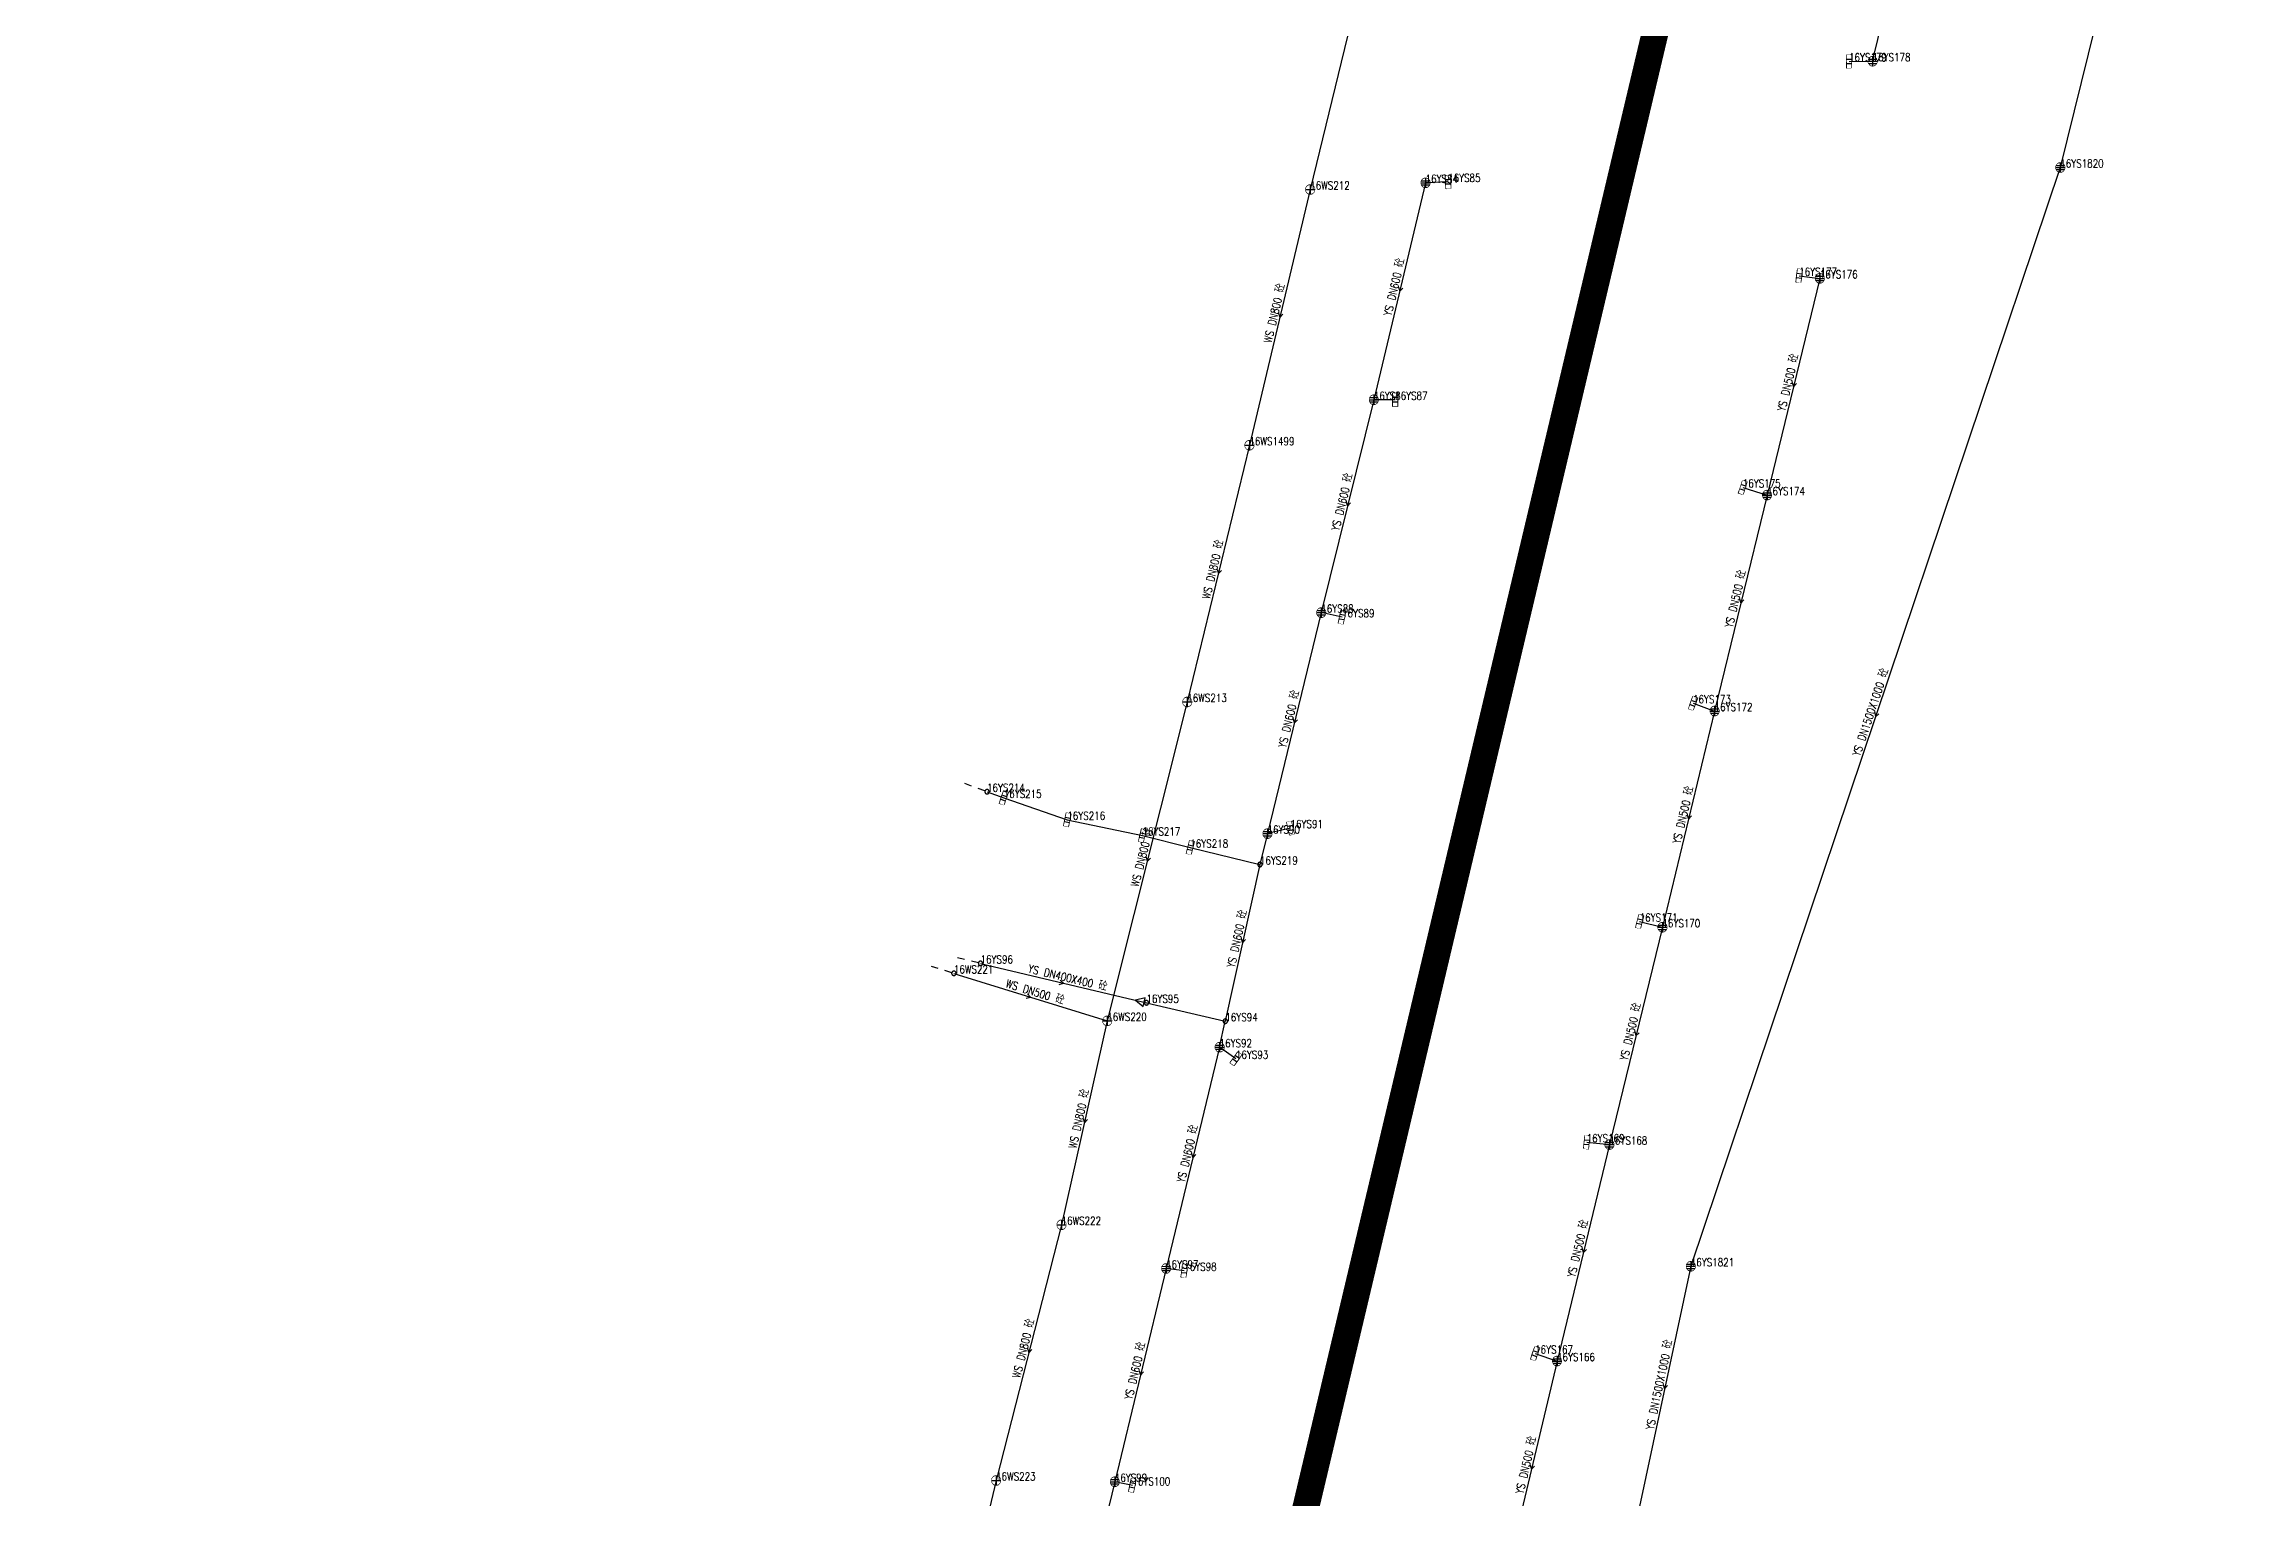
# Model space of a CAD drawing. Extents: x 78813 to 99477, y 2421021 to 2448125.
# Drawn here: x 83593.2 to 83841.4, y 2435015.4 to 2435178.9 of the extents above; entities that cross this region are included whole.
import ezdxf
from ezdxf.enums import TextEntityAlignment as Align

# ---------------------------------------------------------------- set-up
doc = ezdxf.new("R2010")
doc.units = 0
doc.set_wipeout_variables(frame=1)
doc.layers.get('0').update_dxf_attribs({"linetype": 'CONTINUOUS'})
for name, color, linetype in [('DX_WS', 16, 'CONTINUOUS'), ('DX_YS', 42, 'CONTINUOUS'), ('道路', 5, 'CONTINUOUS')]:
    doc.layers.add(name, color=color, linetype=linetype)
doc.layers.add('WSLINE', color=7, linetype='CONTINUOUS', true_color=0x7f0000)
doc.layers.add('YSLINE', color=7, linetype='CONTINUOUS', true_color=0xcc9900)
doc.styles.add('CcNameZT', font='txt.SHX', dxfattribs={"width": 0.8, "bigfont": 'HZTXT.SHX'})
doc.styles.get("Standard").update_dxf_attribs({"font": 'txt.shx', "bigfont": 'hztxt.shx'})

# ---------------------------------------------------------------- blocks, each defined once
blk = doc.blocks.new('GC546')
at = {"color": 0}
for p in [(0.866, 0.5), (0.866, -0.5)]:
    blk.add_line(p, (0, 0), dxfattribs=at)
blk = doc.blocks.new('PS污水井')
blk.add_lwpolyline([(1, 0), (1, 0.07), (0.99, 0.14), (0.98, 0.21), (0.96, 0.28), (0.94, 0.34), (0.91, 0.41), (0.88, 0.47), (0.85, 0.53), (0.81, 0.59), (0.77, 0.64), (0.72, 0.69), (0.67, 0.74), (0.62, 0.79), (0.56, 0.83), (0.5, 0.87), (0.44, 0.9), (0.37, 0.93), (0.31, 0.95), (0.24, 0.97), (0.17, 0.98), (0.1, 0.99), (0.03, 1), (-0.03, 1), (-0.1, 0.99), (-0.17, 0.98), (-0.24, 0.97), (-0.31, 0.95), (-0.37, 0.93), (-0.44, 0.9), (-0.5, 0.87), (-0.56, 0.83), (-0.62, 0.79), (-0.67, 0.74), (-0.72, 0.69), (-0.77, 0.64), (-0.81, 0.59), (-0.85, 0.53), (-0.88, 0.47), (-0.91, 0.41), (-0.94, 0.34), (-0.96, 0.28), (-0.98, 0.21), (-0.99, 0.14), (-1, 0.07), (-1, 0), (-1, -0.07), (-0.99, -0.14), (-0.98, -0.21), (-0.96, -0.28), (-0.94, -0.34), (-0.91, -0.41), (-0.88, -0.47), (-0.85, -0.53), (-0.81, -0.59), (-0.77, -0.64), (-0.72, -0.69), (-0.67, -0.74), (-0.62, -0.79), (-0.56, -0.83), (-0.5, -0.87), (-0.44, -0.9), (-0.37, -0.93), (-0.31, -0.95), (-0.24, -0.97), (-0.17, -0.98), (-0.1, -0.99), (-0.03, -1), (0.03, -1), (0.1, -0.99), (0.17, -0.98), (0.24, -0.97), (0.31, -0.95), (0.37, -0.93), (0.44, -0.9), (0.5, -0.87), (0.56, -0.83), (0.62, -0.79), (0.67, -0.74), (0.72, -0.69), (0.77, -0.64), (0.81, -0.59), (0.85, -0.53), (0.88, -0.47), (0.91, -0.41), (0.94, -0.34), (0.96, -0.28), (0.98, -0.21), (0.99, -0.14), (1, 0)], close=True)
blk.add_wipeout([(1, 0), (1, 0.07), (0.99, 0.14), (0.98, 0.21), (0.96, 0.28), (0.94, 0.34), (0.91, 0.41), (0.88, 0.47), (0.85, 0.53), (0.81, 0.59), (0.77, 0.64), (0.72, 0.69), (0.67, 0.74), (0.62, 0.79), (0.56, 0.83), (0.5, 0.87), (0.44, 0.9), (0.37, 0.93), (0.31, 0.95), (0.24, 0.97), (0.17, 0.98), (0.1, 0.99), (0.03, 1), (-0.03, 1), (-0.1, 0.99), (-0.17, 0.98), (-0.24, 0.97), (-0.31, 0.95), (-0.37, 0.93), (-0.44, 0.9), (-0.5, 0.87), (-0.56, 0.83), (-0.62, 0.79), (-0.67, 0.74), (-0.72, 0.69), (-0.77, 0.64), (-0.81, 0.59), (-0.85, 0.53), (-0.88, 0.47), (-0.91, 0.41), (-0.94, 0.34), (-0.96, 0.28), (-0.98, 0.21), (-0.99, 0.14), (-1, 0.07), (-1, 0), (-1, -0.07), (-0.99, -0.14), (-0.98, -0.21), (-0.96, -0.28), (-0.94, -0.34), (-0.91, -0.41), (-0.88, -0.47), (-0.85, -0.53), (-0.81, -0.59), (-0.77, -0.64), (-0.72, -0.69), (-0.67, -0.74), (-0.62, -0.79), (-0.56, -0.83), (-0.5, -0.87), (-0.44, -0.9), (-0.37, -0.93), (-0.31, -0.95), (-0.24, -0.97), (-0.17, -0.98), (-0.1, -0.99), (-0.03, -1), (0.03, -1), (0.1, -0.99), (0.17, -0.98), (0.24, -0.97), (0.31, -0.95), (0.37, -0.93), (0.44, -0.9), (0.5, -0.87), (0.56, -0.83), (0.62, -0.79), (0.67, -0.74), (0.72, -0.69), (0.77, -0.64), (0.81, -0.59), (0.85, -0.53), (0.88, -0.47), (0.91, -0.41), (0.94, -0.34), (0.96, -0.28), (0.98, -0.21), (0.99, -0.14)])
for p, q in [((-1, 0), (0, 0)), ((0, 1), (0, 0)), ((0, 0), (0, -1)), ((0, 0), (1, 0))]:
    blk.add_line(p, q)
blk = doc.blocks.new('PS非普查')
blk.add_lwpolyline([(3.7, 0), (5.3, 0)])
blk.add_wipeout([(0.5, 0), (0.5, 0.03), (0.5, 0.07), (0.49, 0.1), (0.48, 0.14), (0.47, 0.17), (0.46, 0.2), (0.44, 0.23), (0.42, 0.26), (0.4, 0.29), (0.38, 0.32), (0.36, 0.35), (0.33, 0.37), (0.31, 0.39), (0.28, 0.41), (0.25, 0.43), (0.22, 0.45), (0.19, 0.46), (0.15, 0.48), (0.12, 0.49), (0.09, 0.49), (0.05, 0.5), (0.02, 0.5), (-0.02, 0.5), (-0.05, 0.5), (-0.09, 0.49), (-0.12, 0.49), (-0.15, 0.48), (-0.19, 0.46), (-0.22, 0.45), (-0.25, 0.43), (-0.28, 0.41), (-0.31, 0.39), (-0.33, 0.37), (-0.36, 0.35), (-0.38, 0.32), (-0.4, 0.29), (-0.42, 0.26), (-0.44, 0.23), (-0.46, 0.2), (-0.47, 0.17), (-0.48, 0.14), (-0.49, 0.1), (-0.5, 0.07), (-0.5, 0.03), (-0.5, 0), (-0.5, -0.03), (-0.5, -0.07), (-0.49, -0.1), (-0.48, -0.14), (-0.47, -0.17), (-0.46, -0.2), (-0.44, -0.23), (-0.42, -0.26), (-0.4, -0.29), (-0.38, -0.32), (-0.36, -0.35), (-0.33, -0.37), (-0.31, -0.39), (-0.28, -0.41), (-0.25, -0.43), (-0.22, -0.45), (-0.19, -0.46), (-0.15, -0.48), (-0.12, -0.49), (-0.09, -0.49), (-0.05, -0.5), (-0.02, -0.5), (0.02, -0.5), (0.05, -0.5), (0.09, -0.49), (0.12, -0.49), (0.15, -0.48), (0.19, -0.46), (0.22, -0.45), (0.25, -0.43), (0.28, -0.41), (0.31, -0.39), (0.33, -0.37), (0.36, -0.35), (0.38, -0.32), (0.4, -0.29), (0.42, -0.26), (0.44, -0.23), (0.46, -0.2), (0.47, -0.17), (0.48, -0.14), (0.49, -0.1), (0.5, -0.07)])
blk.add_line((0.5, 0), (2.1, 0))
blk.add_lwpolyline([(0.5, 0), (0.5, 0.03), (0.5, 0.07), (0.49, 0.1), (0.48, 0.14), (0.47, 0.17), (0.46, 0.2), (0.44, 0.23), (0.42, 0.26), (0.4, 0.29), (0.38, 0.32), (0.36, 0.35), (0.33, 0.37), (0.31, 0.39), (0.28, 0.41), (0.25, 0.43), (0.22, 0.45), (0.19, 0.46), (0.15, 0.48), (0.12, 0.49), (0.09, 0.49), (0.05, 0.5), (0.02, 0.5), (-0.02, 0.5), (-0.05, 0.5), (-0.09, 0.49), (-0.12, 0.49), (-0.15, 0.48), (-0.19, 0.46), (-0.22, 0.45), (-0.25, 0.43), (-0.28, 0.41), (-0.31, 0.39), (-0.33, 0.37), (-0.36, 0.35), (-0.38, 0.32), (-0.4, 0.29), (-0.42, 0.26), (-0.44, 0.23), (-0.46, 0.2), (-0.47, 0.17), (-0.48, 0.14), (-0.49, 0.1), (-0.5, 0.07), (-0.5, 0.03), (-0.5, 0), (-0.5, -0.03), (-0.5, -0.07), (-0.49, -0.1), (-0.48, -0.14), (-0.47, -0.17), (-0.46, -0.2), (-0.44, -0.23), (-0.42, -0.26), (-0.4, -0.29), (-0.38, -0.32), (-0.36, -0.35), (-0.33, -0.37), (-0.31, -0.39), (-0.28, -0.41), (-0.25, -0.43), (-0.22, -0.45), (-0.19, -0.46), (-0.15, -0.48), (-0.12, -0.49), (-0.09, -0.49), (-0.05, -0.5), (-0.02, -0.5), (0.02, -0.5), (0.05, -0.5), (0.09, -0.49), (0.12, -0.49), (0.15, -0.48), (0.19, -0.46), (0.22, -0.45), (0.25, -0.43), (0.28, -0.41), (0.31, -0.39), (0.33, -0.37), (0.36, -0.35), (0.38, -0.32), (0.4, -0.29), (0.42, -0.26), (0.44, -0.23), (0.46, -0.2), (0.47, -0.17), (0.48, -0.14), (0.49, -0.1), (0.5, -0.07), (0.5, 0)], close=True)
blk = doc.blocks.new('PS雨水井')
blk.add_lwpolyline([(1, 0), (1, 0.07), (0.99, 0.14), (0.98, 0.21), (0.96, 0.28), (0.94, 0.34), (0.91, 0.41), (0.88, 0.47), (0.85, 0.53), (0.81, 0.59), (0.77, 0.64), (0.72, 0.69), (0.67, 0.74), (0.62, 0.79), (0.56, 0.83), (0.5, 0.87), (0.44, 0.9), (0.37, 0.93), (0.31, 0.95), (0.24, 0.97), (0.17, 0.98), (0.1, 0.99), (0.03, 1), (-0.03, 1), (-0.1, 0.99), (-0.17, 0.98), (-0.24, 0.97), (-0.31, 0.95), (-0.37, 0.93), (-0.44, 0.9), (-0.5, 0.87), (-0.56, 0.83), (-0.62, 0.79), (-0.67, 0.74), (-0.72, 0.69), (-0.77, 0.64), (-0.81, 0.59), (-0.85, 0.53), (-0.88, 0.47), (-0.91, 0.41), (-0.94, 0.34), (-0.96, 0.28), (-0.98, 0.21), (-0.99, 0.14), (-1, 0.07), (-1, 0), (-1, -0.07), (-0.99, -0.14), (-0.98, -0.21), (-0.96, -0.28), (-0.94, -0.34), (-0.91, -0.41), (-0.88, -0.47), (-0.85, -0.53), (-0.81, -0.59), (-0.77, -0.64), (-0.72, -0.69), (-0.67, -0.74), (-0.62, -0.79), (-0.56, -0.83), (-0.5, -0.87), (-0.44, -0.9), (-0.37, -0.93), (-0.31, -0.95), (-0.24, -0.97), (-0.17, -0.98), (-0.1, -0.99), (-0.03, -1), (0.03, -1), (0.1, -0.99), (0.17, -0.98), (0.24, -0.97), (0.31, -0.95), (0.37, -0.93), (0.44, -0.9), (0.5, -0.87), (0.56, -0.83), (0.62, -0.79), (0.67, -0.74), (0.72, -0.69), (0.77, -0.64), (0.81, -0.59), (0.85, -0.53), (0.88, -0.47), (0.91, -0.41), (0.94, -0.34), (0.96, -0.28), (0.98, -0.21), (0.99, -0.14), (1, 0)], close=True)
blk.add_wipeout([(1, 0), (1, 0.07), (0.99, 0.14), (0.98, 0.21), (0.96, 0.28), (0.94, 0.34), (0.91, 0.41), (0.88, 0.47), (0.85, 0.53), (0.81, 0.59), (0.77, 0.64), (0.72, 0.69), (0.67, 0.74), (0.62, 0.79), (0.56, 0.83), (0.5, 0.87), (0.44, 0.9), (0.37, 0.93), (0.31, 0.95), (0.24, 0.97), (0.17, 0.98), (0.1, 0.99), (0.03, 1), (-0.03, 1), (-0.1, 0.99), (-0.17, 0.98), (-0.24, 0.97), (-0.31, 0.95), (-0.37, 0.93), (-0.44, 0.9), (-0.5, 0.87), (-0.56, 0.83), (-0.62, 0.79), (-0.67, 0.74), (-0.72, 0.69), (-0.77, 0.64), (-0.81, 0.59), (-0.85, 0.53), (-0.88, 0.47), (-0.91, 0.41), (-0.94, 0.34), (-0.96, 0.28), (-0.98, 0.21), (-0.99, 0.14), (-1, 0.07), (-1, 0), (-1, -0.07), (-0.99, -0.14), (-0.98, -0.21), (-0.96, -0.28), (-0.94, -0.34), (-0.91, -0.41), (-0.88, -0.47), (-0.85, -0.53), (-0.81, -0.59), (-0.77, -0.64), (-0.72, -0.69), (-0.67, -0.74), (-0.62, -0.79), (-0.56, -0.83), (-0.5, -0.87), (-0.44, -0.9), (-0.37, -0.93), (-0.31, -0.95), (-0.24, -0.97), (-0.17, -0.98), (-0.1, -0.99), (-0.03, -1), (0.03, -1), (0.1, -0.99), (0.17, -0.98), (0.24, -0.97), (0.31, -0.95), (0.37, -0.93), (0.44, -0.9), (0.5, -0.87), (0.56, -0.83), (0.62, -0.79), (0.67, -0.74), (0.72, -0.69), (0.77, -0.64), (0.81, -0.59), (0.85, -0.53), (0.88, -0.47), (0.91, -0.41), (0.94, -0.34), (0.96, -0.28), (0.98, -0.21), (0.99, -0.14)])
for p, q in [((-1, 0), (0, 0)), ((-0.88, 0.48), (0, 0.47)), ((0, 1), (0, 0)), ((0, 0.47), (0.88, 0.47)), ((0, 0), (0, -1)), ((0, 0), (1, 0)), ((-0.88, -0.48), (0, -0.48)), ((0, -0.48), (0.88, -0.48))]:
    blk.add_line(p, q)
blk = doc.blocks.new('PS管线点')
blk.add_wipeout([(0.5, 0), (0.5, 0.03), (0.5, 0.07), (0.49, 0.1), (0.48, 0.14), (0.47, 0.17), (0.46, 0.2), (0.44, 0.23), (0.42, 0.26), (0.4, 0.29), (0.38, 0.32), (0.36, 0.35), (0.33, 0.37), (0.31, 0.39), (0.28, 0.41), (0.25, 0.43), (0.22, 0.45), (0.19, 0.46), (0.15, 0.48), (0.12, 0.49), (0.09, 0.49), (0.05, 0.5), (0.02, 0.5), (-0.02, 0.5), (-0.05, 0.5), (-0.09, 0.49), (-0.12, 0.49), (-0.15, 0.48), (-0.19, 0.46), (-0.22, 0.45), (-0.25, 0.43), (-0.28, 0.41), (-0.31, 0.39), (-0.33, 0.37), (-0.36, 0.35), (-0.38, 0.32), (-0.4, 0.29), (-0.42, 0.26), (-0.44, 0.23), (-0.46, 0.2), (-0.47, 0.17), (-0.48, 0.14), (-0.49, 0.1), (-0.5, 0.07), (-0.5, 0.03), (-0.5, 0), (-0.5, -0.03), (-0.5, -0.07), (-0.49, -0.1), (-0.48, -0.14), (-0.47, -0.17), (-0.46, -0.2), (-0.44, -0.23), (-0.42, -0.26), (-0.4, -0.29), (-0.38, -0.32), (-0.36, -0.35), (-0.33, -0.37), (-0.31, -0.39), (-0.28, -0.41), (-0.25, -0.43), (-0.22, -0.45), (-0.19, -0.46), (-0.15, -0.48), (-0.12, -0.49), (-0.09, -0.49), (-0.05, -0.5), (-0.02, -0.5), (0.02, -0.5), (0.05, -0.5), (0.09, -0.49), (0.12, -0.49), (0.15, -0.48), (0.19, -0.46), (0.22, -0.45), (0.25, -0.43), (0.28, -0.41), (0.31, -0.39), (0.33, -0.37), (0.36, -0.35), (0.38, -0.32), (0.4, -0.29), (0.42, -0.26), (0.44, -0.23), (0.46, -0.2), (0.47, -0.17), (0.48, -0.14), (0.49, -0.1), (0.5, -0.07)])
blk.add_lwpolyline([(0.5, 0), (0.5, 0.03), (0.5, 0.07), (0.49, 0.1), (0.48, 0.14), (0.47, 0.17), (0.46, 0.2), (0.44, 0.23), (0.42, 0.26), (0.4, 0.29), (0.38, 0.32), (0.36, 0.35), (0.33, 0.37), (0.31, 0.39), (0.28, 0.41), (0.25, 0.43), (0.22, 0.45), (0.19, 0.46), (0.15, 0.48), (0.12, 0.49), (0.09, 0.49), (0.05, 0.5), (0.02, 0.5), (-0.02, 0.5), (-0.05, 0.5), (-0.09, 0.49), (-0.12, 0.49), (-0.15, 0.48), (-0.19, 0.46), (-0.22, 0.45), (-0.25, 0.43), (-0.28, 0.41), (-0.31, 0.39), (-0.33, 0.37), (-0.36, 0.35), (-0.38, 0.32), (-0.4, 0.29), (-0.42, 0.26), (-0.44, 0.23), (-0.46, 0.2), (-0.47, 0.17), (-0.48, 0.14), (-0.49, 0.1), (-0.5, 0.07), (-0.5, 0.03), (-0.5, 0), (-0.5, -0.03), (-0.5, -0.07), (-0.49, -0.1), (-0.48, -0.14), (-0.47, -0.17), (-0.46, -0.2), (-0.44, -0.23), (-0.42, -0.26), (-0.4, -0.29), (-0.38, -0.32), (-0.36, -0.35), (-0.33, -0.37), (-0.31, -0.39), (-0.28, -0.41), (-0.25, -0.43), (-0.22, -0.45), (-0.19, -0.46), (-0.15, -0.48), (-0.12, -0.49), (-0.09, -0.49), (-0.05, -0.5), (-0.02, -0.5), (0.02, -0.5), (0.05, -0.5), (0.09, -0.49), (0.12, -0.49), (0.15, -0.48), (0.19, -0.46), (0.22, -0.45), (0.25, -0.43), (0.28, -0.41), (0.31, -0.39), (0.33, -0.37), (0.36, -0.35), (0.38, -0.32), (0.4, -0.29), (0.42, -0.26), (0.44, -0.23), (0.46, -0.2), (0.47, -0.17), (0.48, -0.14), (0.49, -0.1), (0.5, -0.07), (0.5, 0)], close=True)
blk = doc.blocks.new('PS雨篦')
blk.add_lwpolyline([(-1.5, 0.5), (0, 0.5), (1.5, 0.5), (1.5, -0.5), (0, -0.5), (-1.5, -0.5)], close=True)
blk.add_wipeout([(-1.5, 0.5), (0, 0.5), (1.5, 0.5), (1.5, -0.5), (0, -0.5), (-1.5, -0.5)])
for p, q in [((-0.51, -0.5), (-0.51, 0.5)), ((0.49, -0.5), (0.49, 0.5))]:
    blk.add_line(p, q)
blk = doc.blocks.new('PS变径')
blk.add_wipeout([(0.5, 0), (0.5, 0.03), (0.5, 0.07), (0.49, 0.1), (0.48, 0.14), (0.47, 0.17), (0.46, 0.2), (0.44, 0.23), (0.42, 0.26), (0.4, 0.29), (0.38, 0.32), (0.36, 0.35), (0.33, 0.37), (0.31, 0.39), (0.28, 0.41), (0.25, 0.43), (0.22, 0.45), (0.19, 0.46), (0.15, 0.48), (0.12, 0.49), (0.09, 0.49), (0.05, 0.5), (0.02, 0.5), (-0.02, 0.5), (-0.05, 0.5), (-0.09, 0.49), (-0.12, 0.49), (-0.15, 0.48), (-0.19, 0.46), (-0.22, 0.45), (-0.25, 0.43), (-0.28, 0.41), (-0.31, 0.39), (-0.33, 0.37), (-0.36, 0.35), (-0.38, 0.32), (-0.4, 0.29), (-0.42, 0.26), (-0.44, 0.23), (-0.46, 0.2), (-0.47, 0.17), (-0.48, 0.14), (-0.49, 0.1), (-0.5, 0.07), (-0.5, 0.03), (-0.5, 0), (-0.5, -0.03), (-0.5, -0.07), (-0.49, -0.1), (-0.48, -0.14), (-0.47, -0.17), (-0.46, -0.2), (-0.44, -0.23), (-0.42, -0.26), (-0.4, -0.29), (-0.38, -0.32), (-0.36, -0.35), (-0.33, -0.37), (-0.31, -0.39), (-0.28, -0.41), (-0.25, -0.43), (-0.22, -0.45), (-0.19, -0.46), (-0.15, -0.48), (-0.12, -0.49), (-0.09, -0.49), (-0.05, -0.5), (-0.02, -0.5), (0.02, -0.5), (0.05, -0.5), (0.09, -0.49), (0.12, -0.49), (0.15, -0.48), (0.19, -0.46), (0.22, -0.45), (0.25, -0.43), (0.28, -0.41), (0.31, -0.39), (0.33, -0.37), (0.36, -0.35), (0.38, -0.32), (0.4, -0.29), (0.42, -0.26), (0.44, -0.23), (0.46, -0.2), (0.47, -0.17), (0.48, -0.14), (0.49, -0.1), (0.5, -0.07)])
blk.add_wipeout([(0.5, -1), (2.5, 0), (0.5, 1)])
for points in [[(0.5, 0), (0.5, 0.03), (0.5, 0.07), (0.49, 0.1), (0.48, 0.14), (0.47, 0.17), (0.46, 0.2), (0.44, 0.23), (0.42, 0.26), (0.4, 0.29), (0.38, 0.32), (0.36, 0.35), (0.33, 0.37), (0.31, 0.39), (0.28, 0.41), (0.25, 0.43), (0.22, 0.45), (0.19, 0.46), (0.15, 0.48), (0.12, 0.49), (0.09, 0.49), (0.05, 0.5), (0.02, 0.5), (-0.02, 0.5), (-0.05, 0.5), (-0.09, 0.49), (-0.12, 0.49), (-0.15, 0.48), (-0.19, 0.46), (-0.22, 0.45), (-0.25, 0.43), (-0.28, 0.41), (-0.31, 0.39), (-0.33, 0.37), (-0.36, 0.35), (-0.38, 0.32), (-0.4, 0.29), (-0.42, 0.26), (-0.44, 0.23), (-0.46, 0.2), (-0.47, 0.17), (-0.48, 0.14), (-0.49, 0.1), (-0.5, 0.07), (-0.5, 0.03), (-0.5, 0), (-0.5, -0.03), (-0.5, -0.07), (-0.49, -0.1), (-0.48, -0.14), (-0.47, -0.17), (-0.46, -0.2), (-0.44, -0.23), (-0.42, -0.26), (-0.4, -0.29), (-0.38, -0.32), (-0.36, -0.35), (-0.33, -0.37), (-0.31, -0.39), (-0.28, -0.41), (-0.25, -0.43), (-0.22, -0.45), (-0.19, -0.46), (-0.15, -0.48), (-0.12, -0.49), (-0.09, -0.49), (-0.05, -0.5), (-0.02, -0.5), (0.02, -0.5), (0.05, -0.5), (0.09, -0.49), (0.12, -0.49), (0.15, -0.48), (0.19, -0.46), (0.22, -0.45), (0.25, -0.43), (0.28, -0.41), (0.31, -0.39), (0.33, -0.37), (0.36, -0.35), (0.38, -0.32), (0.4, -0.29), (0.42, -0.26), (0.44, -0.23), (0.46, -0.2), (0.47, -0.17), (0.48, -0.14), (0.49, -0.1), (0.5, -0.07), (0.5, 0)], [(0.5, -1), (2.5, 0), (0.5, 1)]]:
    blk.add_lwpolyline(points, close=True)

msp = doc.modelspace()

# ---------------------------------------------------------------- block references
at = {"layer": 'DX_WS', "xscale": 0.5, "yscale": 0.5, "zscale": 0.5}
for p in [(83735.6, 2435162.52, -0.46), (83728.76, 2435133.76, -0.09), (83721.77, 2435104.9, -0.32), (83712.77, 2435069.04, -0.44), (83707.63, 2435046.11, -0.52), (83700.27, 2435017.36, -0.69)]:
    msp.add_blockref('PS污水井', p, dxfattribs=at)
at = {"layer": 'DX_WS', "yscale": 0.5, "zscale": 0.5}
for name, p, xscale, rotation in [('GC546', (83732.18, 2435148.14, -0.45), 0.5000000001011542, 76.61621097470504), ('GC546', (83725.27, 2435119.33, -0.22), 0.4999999999222349, 76.39147221258636), ('GC546', (83717.27, 2435086.97, -0.36), 0.4999999999537766, 75.91112469915721), ('PS非普查', (83695.52, 2435074.38, 0.07), 0.5000000000660342, 162.8221675887002), ('GC546', (83704.15, 2435071.71, -0.06), 0.5000000000660342, 162.8221675887002), ('GC546', (83710.2, 2435057.58, -0.51), 0.4999999997770515, 77.34851136277791), ('GC546', (83703.95, 2435031.73, -0.62), 0.5000000001156601, 75.6518859612833)]:
    msp.add_blockref(name, p, dxfattribs=dict(at, xscale=xscale, rotation=rotation))
at = {"layer": 'DX_YS', "yscale": 0.5, "zscale": 0.5}
for name, p, xscale, rotation in [('PS雨篦', (83796.2, 2435176.93, 2.4), 0.4999999999631715, 270.2806477639209), ('PS雨篦', (83751.11, 2435163.37, 2.45), 0.5000000001933366, 92.27530740887232), ('PS雨篦', (83790.59, 2435152.82, 2.49), 0.5000000000193335, 262.8355237562997), ('GC546', (83745.66, 2435151.07, 2.05), 0.4999999998812388, 76.57457795700276), ('GC546', (83789.94, 2435140.34, 1.87), 0.4999999998824604, 76.32281321115455), ('PS雨篦', (83745.15, 2435138.88, 2.42), 0.5000000000240375, 90.02385336581204), ('PS雨篦', (83784.25, 2435129.02, 2.45), 0.5000000000123076, 252.3698388543443), ('GC546', (83739.79, 2435126.91, 1.99), 0.4999999998014324, 76.13334851843206), ('PS雨篦', (83739.18, 2435114.42, 2.3), 0.5000000001110343, 77.71999856053785), ('GC546', (83784.03, 2435116.02, 1.86), 0.4999999998392315, 76.34977187878981), ('PS雨篦', (83778.65, 2435104.75, 2.57), 0.5000000000143291, 250.3327727186831), ('GC546', (83733.81, 2435102.51, 1.99), 0.5000000001182653, 76.33387143769696), ('GC546', (83799.18, 2435103.22, 0.13), 0.4999999997997177, 71.40840583585715), ('PS非普查', (83699.25, 2435094.8, 2.25), 0.5000000000533809, 159.72151926552), ('PS雨篦', (83708.28, 2435091.65, 2.16), 0.5000000001923486, 258.2138497805586), ('PS雨篦', (83716.73, 2435089.88, 2.18), 0.5000000000222024, 255.8310986796651), ('PS雨篦', (83733.38, 2435090.72, 2.4), 0.5000000001014546, 103.7181686016063), ('GC546', (83778.15, 2435091.72, 1.88), 0.5000000001156361, 76.41927777147039), ('PS雨篦', (83722.11, 2435088.52, 2.19), 0.4999999999683373, 256.3520502985717), ('PS雨篦', (83772.65, 2435080.2, 2.54), 0.4999999999879303, 256.0165539454426), ('GC546', (83727.99, 2435077.81, 2.03), 0.4999999998959914, 77.55346478957199), ('GC546', (83707.85, 2435073.28, 2.19), 0.4999999999563371, 166.6483176296805), ('PS变径', (83717.18, 2435071.07, 2.12), 0.499999999981028, 166.8539210245978), ('GC546', (83772.23, 2435067.35, 1.85), 0.5000000000161309, 76.300812643982), ('PS雨篦', (83766.69, 2435055.39, 2.46), 0.4999999999526455, 264.1479524542838), ('GC546', (83722.4, 2435053.64, 1.98), 0.5000000000362794, 76.39100089553193), ('GC546', (83766.31, 2435042.96, 1.81), 0.4999999999340483, 76.39820226630579), ('PS雨篦', (83760.89, 2435031.63, 2.49), 0.4999999999816957, 251.2386028153526), ('GC546', (83716.5, 2435029.21, 1.95), 0.4999999998422571, 76.47878369152801), ('GC546', (83775.46, 2435027.67, -0.11), 0.4999999998025618, 77.93721124820588), ('GC546', (83760.47, 2435018.62, 1.78), 0.5000000001869328, 76.62172488713225)]:
    msp.add_blockref(name, p, dxfattribs=dict(at, xscale=xscale, rotation=rotation))
at = {"layer": 'DX_YS', "xscale": 0.5, "yscale": 0.5, "zscale": 0.5}
for name, p in [('PS雨水井', (83798.85, 2435176.94, 1.91)), ('PS雨水井', (83819.96, 2435164.99, 0.46)), ('PS雨水井', (83748.57, 2435163.27, 2.09)), ('PS雨水井', (83792.91, 2435152.53, 1.89)), ('PS雨水井', (83742.75, 2435138.88, 1.98)), ('PS雨水井', (83786.98, 2435128.16, 1.84)), ('PS雨水井', (83736.84, 2435114.94, 2.01)), ('PS雨水井', (83781.08, 2435103.88, 1.86)), ('PS雨水井', (83730.79, 2435090.09, 1.96)), ('PS管线点', (83729.94, 2435086.62, 2)), ('PS雨水井', (83775.21, 2435079.56, 1.9)), ('PS管线点', (83726.05, 2435069, 2.06)), ('PS雨水井', (83725.41, 2435066.08, 1.98)), ('PS雨水井', (83769.25, 2435055.13, 1.79)), ('PS雨水井', (83719.39, 2435041.2, 1.96)), ('PS雨水井', (83778.4, 2435041.44, -0.15)), ('PS雨水井', (83763.36, 2435030.79, 1.83)), ('PS雨水井', (83713.62, 2435017.22, 1.93))]:
    msp.add_blockref(name, p, dxfattribs=at)

# ---------------------------------------------------------------- texts
at = {"layer": 'DX_WS', "style": 'CcNameZT', "width": 0.8}
for s, rotation, p in [(' WS DN800 砼', 76.6162, (83731.94, 2435148.2, -0.46)), (' WS DN800 砼', 76.3915, (83725.02, 2435119.39, -0.09)), (' WS DN500 砼', 342.8222, (83704.22, 2435071.95, 0.07)), (' WS DN800 砼', 77.3485, (83709.96, 2435057.63, -0.44)), (' WS DN800 砼', 75.6519, (83703.71, 2435031.8, -0.52))]:
    msp.add_text(s, height=0.9, rotation=rotation, dxfattribs=at).set_placement(p, align=Align.CENTER)
at = {"layer": 'DX_YS', "style": 'CcNameZT', "width": 0.8}
for s, rotation, p in [(' YS DN600 砼', 76.5746, (83745.41, 2435151.13, 2.09)), (' YS DN500 砼', 76.3228, (83789.7, 2435140.4, 1.89)), (' YS DN600 砼', 76.1333, (83739.55, 2435126.97, 1.98)), (' YS DN500 砼', 76.3498, (83783.79, 2435116.08, 1.84)), (' YS DN1500X1000 砼', 71.4084, (83798.95, 2435103.3, 0.46)), (' YS DN600 砼', 76.3339, (83733.57, 2435102.57, 2.01)), (' YS DN500 砼', 76.4193, (83777.9, 2435091.78, 1.86)), (' YS DN600 砼', 77.5535, (83727.75, 2435077.86, 2)), (' YS DN400X400 砼', 346.6483, (83707.91, 2435073.52, 2.25)), (' YS DN500 砼', 76.3008, (83771.99, 2435067.41, 1.9)), (' YS DN600 砼', 76.391, (83722.16, 2435053.69, 1.98)), (' YS DN500 砼', 76.3982, (83766.07, 2435043.02, 1.79)), (' YS DN600 砼', 76.4788, (83716.26, 2435029.27, 1.96)), (' YS DN1500X1000 砼', 77.9372, (83775.22, 2435027.72, -0.15)), (' YS DN500 砼', 76.6217, (83760.23, 2435018.68, 1.83))]:
    msp.add_text(s, height=0.9, rotation=rotation, dxfattribs=at).set_placement(p, align=Align.CENTER)

# ---------------------------------------------------------------- next in the draw order: linework, layer by layer
at = {"layer": 'WSLINE'}
for p, q in [((83749.54, 2435220.06, -0.35), (83735.6, 2435162.52, -0.48)), ((83735.6, 2435162.52, -0.46), (83728.76, 2435133.76, -0.44)), ((83728.76, 2435133.76, -0.09), (83721.77, 2435104.9, -0.34)), ((83721.77, 2435104.9, -0.32), (83712.77, 2435069.04, -0.39)), ((83712.77, 2435069.04, -0.44), (83707.63, 2435046.11, -0.58)), ((83707.63, 2435046.11, -0.52), (83700.27, 2435017.36, -0.73)), ((83700.27, 2435017.36, -0.69), (83693.46, 2434988.49, -0.7))]:
    msp.add_line(p, q, dxfattribs=at)
at = {"layer": 'YSLINE'}
for p, q in [((83829.4, 2435203.3, 0.35), (83819.96, 2435164.99, 0.37)), ((83798.85, 2435176.94, 1.91), (83804.73, 2435201.29, 1.88)), ((83796.2, 2435176.93, 2.4), (83798.85, 2435176.94, 2.23)), ((83819.96, 2435164.99, 0.46), (83778.4, 2435041.44, -0.2)), ((83748.57, 2435163.27, 2.09), (83742.75, 2435138.88, 2)), ((83751.11, 2435163.37, 2.45), (83748.57, 2435163.27, 2.27)), ((83792.91, 2435152.53, 1.89), (83786.98, 2435128.16, 1.85)), ((83790.59, 2435152.82, 2.49), (83792.91, 2435152.53, 2.02)), ((83742.75, 2435138.88, 1.98), (83736.84, 2435114.94, 2.01)), ((83745.15, 2435138.88, 2.42), (83742.75, 2435138.88, 2.29)), ((83786.98, 2435128.16, 1.84), (83781.08, 2435103.88, 1.87)), ((83784.25, 2435129.02, 2.45), (83786.98, 2435128.16, 2.22)), ((83736.84, 2435114.94, 2.01), (83730.79, 2435090.09, 1.97)), ((83739.18, 2435114.42, 2.3), (83736.84, 2435114.94, 2.22)), ((83781.08, 2435103.88, 1.86), (83775.21, 2435079.56, 1.89)), ((83778.65, 2435104.75, 2.57), (83781.08, 2435103.88, 2.3)), ((83708.28, 2435091.65, 2.16), (83716.73, 2435089.88, 2.18)), ((83733.38, 2435090.72, 2.4), (83730.79, 2435090.09, 2.29)), ((83716.73, 2435089.88, 2.18), (83722.11, 2435088.52, 2.19)), ((83722.11, 2435088.52, 2.19), (83729.94, 2435086.62, 2)), ((83730.79, 2435090.09, 1.96), (83729.94, 2435086.62, 2)), ((83729.94, 2435086.62, 2), (83726.05, 2435069, 2.06)), ((83775.21, 2435079.56, 1.9), (83769.25, 2435055.13, 1.79)), ((83772.65, 2435080.2, 2.54), (83775.21, 2435079.56, 2.37)), ((83717.18, 2435071.07, 2.12), (83726.05, 2435069, 2.06)), ((83769.25, 2435055.13, 1.79), (83763.36, 2435030.79, 1.82)), ((83766.69, 2435055.39, 2.46), (83769.25, 2435055.13, 2.17)), ((83778.4, 2435041.44, -0.15), (83772.52, 2435013.9, -0.06)), ((83763.36, 2435030.79, 1.83), (83757.58, 2435006.46, 1.72)), ((83760.89, 2435031.63, 2.49), (83763.36, 2435030.79, 2.38)), ((83713.62, 2435017.22, 1.93), (83707.85, 2434993.37, 1.87))]:
    msp.add_line(p, q, dxfattribs=at)

# ---------------------------------------------------------------- next in the draw order: block references
at = {"layer": 'DX_YS', "yscale": 0.5, "zscale": 0.5}
for name, p, xscale, rotation in [('PS雨篦', (83701.13, 2435094.11, 2.21), 0.500000000181936, 250.9870039447291), ('PS非普查', (83698.52, 2435075.5, 2.25), 0.4999999999563371, 166.6483176296805), ('PS雨篦', (83727.24, 2435064.78, 2.46), 0.5000000000036525, 54.61398452465489), ('PS雨篦', (83721.43, 2435040.94, 2.45), 0.5000000001487743, 82.80947521044634), ('PS雨篦', (83715.6, 2435016.8, 2.48), 0.5000000001495086, 78.06327260793022)]:
    msp.add_blockref(name, p, dxfattribs=dict(at, xscale=xscale, rotation=rotation))

# ---------------------------------------------------------------- next in the draw order: texts
at = {"layer": 'DX_WS', "width": 0.8}
for s, p in [('16WS212', (83735.6, 2435162.52, -0.46)), ('16WS1499', (83728.76, 2435133.76, -0.09)), ('16WS213', (83721.77, 2435104.9, -0.32)), ('16WS220', (83712.77, 2435069.04, -0.44)), ('16WS222', (83707.63, 2435046.11, -0.52)), ('16WS223', (83700.27, 2435017.36, -0.69))]:
    msp.add_text(s, height=0.9, dxfattribs=at).set_placement(p)
at = {"layer": 'DX_WS', "style": 'CcNameZT', "width": 0.8}
msp.add_text(' WS DN800 砼', height=0.9, rotation=75.9111, dxfattribs=at).set_placement((83717.03, 2435087.03, -0.32), align=Align.CENTER)
at = {"layer": 'DX_YS', "width": 0.8}
for s, p in [('16YS179', (83796.2, 2435176.93, 2.4)), ('16YS178', (83798.85, 2435176.94, 1.91)), ('16YS1820', (83819.96, 2435164.99, 0.46)), ('16YS84', (83748.57, 2435163.27, 2.09)), ('16YS85', (83751.11, 2435163.37, 2.45)), ('16YS177', (83790.59, 2435152.82, 2.49)), ('16YS176', (83792.91, 2435152.53, 1.89)), ('16YS86', (83742.75, 2435138.88, 1.98)), ('16YS87', (83745.15, 2435138.88, 2.42)), ('16YS175', (83784.25, 2435129.02, 2.45)), ('16YS174', (83786.98, 2435128.16, 1.84)), ('16YS88', (83736.84, 2435114.94, 2.01)), ('16YS89', (83739.18, 2435114.42, 2.3)), ('16YS173', (83778.65, 2435104.75, 2.57)), ('16YS172', (83781.08, 2435103.88, 1.86)), ('16YS216', (83708.28, 2435091.65, 2.16)), ('16YS217', (83716.73, 2435089.88, 2.18)), ('16YS90', (83730.79, 2435090.09, 1.96)), ('16YS91', (83733.38, 2435090.72, 2.4)), ('16YS218', (83722.11, 2435088.52, 2.19)), ('16YS219', (83729.94, 2435086.62, 2)), ('16YS171', (83772.65, 2435080.2, 2.54)), ('16YS170', (83775.21, 2435079.56, 1.9)), ('16YS95', (83717.18, 2435071.07, 2.12)), ('16YS94', (83726.05, 2435069, 2.06)), ('16YS169', (83766.69, 2435055.39, 2.46)), ('16YS168', (83769.25, 2435055.13, 1.79)), ('16YS1821', (83778.4, 2435041.44, -0.15)), ('16YS167', (83760.89, 2435031.63, 2.49)), ('16YS166', (83763.36, 2435030.79, 1.83))]:
    msp.add_text(s, height=0.9, dxfattribs=at).set_placement(p)

# ---------------------------------------------------------------- next in the draw order: linework, layer by layer
at = {"layer": 'WSLINE'}
msp.add_line((83695.52, 2435074.38, 0.07), (83712.77, 2435069.04, -0.19), dxfattribs=at)
at = {"layer": 'YSLINE'}
for p, q in [((83699.25, 2435094.8, 2.25), (83701.13, 2435094.11, 2.21)), ((83701.13, 2435094.11, 2.21), (83708.28, 2435091.65, 2.16)), ((83698.52, 2435075.5, 2.25), (83717.18, 2435071.07, 2.12)), ((83725.41, 2435066.08, 1.98), (83726.05, 2435069, 2.05)), ((83725.41, 2435066.08, 1.98), (83719.39, 2435041.2, 1.98)), ((83727.24, 2435064.78, 2.46), (83725.41, 2435066.08, 2.19)), ((83719.39, 2435041.2, 1.96), (83713.62, 2435017.22, 1.94)), ((83721.43, 2435040.94, 2.45), (83719.39, 2435041.2, 2.25)), ((83715.6, 2435016.8, 2.48), (83713.62, 2435017.22, 2.27))]:
    msp.add_line(p, q, dxfattribs=at)
at = {"layer": '道路', "const_width": 3, "flags": 128}
msp.add_lwpolyline([(83418.46, 2432865.07), (83441.04, 2433213.59), (83473.57, 2433610.88), (83496.48, 2433845.36), (83522.69, 2434043.71), (83551.59, 2434225.41), (83632.54, 2434592.44), (83704.48, 2434885.07), (83814.73, 2435350.43), (83853.16, 2435485.68), (83922.04, 2435775.53), (84014.38, 2436152.15), (84026.75, 2436212.72), (84117.9, 2436534.7), (84191.62, 2436733.72), (84286.43, 2436958.63), (84364.79, 2437129.17), (84510.06, 2437396.11), (84629.95, 2437590.16), (84907.59, 2437968.04), (85036.71, 2438125.29), (85280.2, 2438417.61)], dxfattribs=at)

# ---------------------------------------------------------------- next in the draw order: texts
at = {"layer": 'DX_WS', "width": 0.8}
msp.add_text('16WS221', height=0.9, dxfattribs=at).set_placement((83695.52, 2435074.38, 0.07))
at = {"layer": 'DX_YS', "width": 0.8}
for s, p in [('16YS214', (83699.25, 2435094.8, 2.25)), ('16YS215', (83701.13, 2435094.11, 2.21)), ('16YS96', (83698.52, 2435075.5, 2.25)), ('16YS92', (83725.41, 2435066.08, 1.98)), ('16YS93', (83727.24, 2435064.78, 2.46)), ('16YS97', (83719.39, 2435041.2, 1.96)), ('16YS98', (83721.43, 2435040.94, 2.45)), ('16YS99', (83713.62, 2435017.22, 1.93)), ('16YS100', (83715.6, 2435016.8, 2.48))]:
    msp.add_text(s, height=0.9, dxfattribs=at).set_placement(p)

doc.saveas('drawing.dxf')
